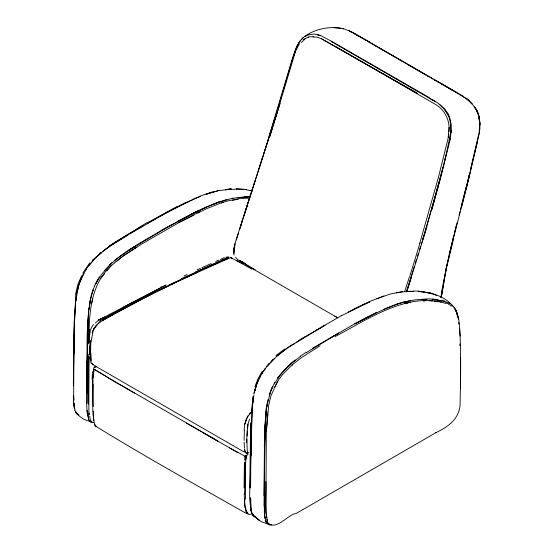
<?xml version="1.0" encoding="UTF-8"?>
<svg xmlns="http://www.w3.org/2000/svg" width="553" height="553" viewBox="0 0 553 553"><rect width="100%" height="100%" fill="white"/><g stroke="black" fill="none" stroke-linecap="round" stroke-linejoin="round"><path stroke-width="0.83" d="M93.063 384.335L93.257 406.552M265.841 481.635C266.415 495.115 264.452 509.292 267.776 522.454C275.47 531.792 288.452 513.924 296.187 513.481L436.089 432.564M88.508 404.112L88.936 356.16M435.736 432.709C449.167 426.446 460.67 417.715 460.137 401.665C460.642 375.321 461.347 348.881 459.184 322.593C458.555 317.581 457.497 312.314 454.497 308.152M73.826 400.918L73.646 395.927C74.054 362.568 72.968 329.097 76.245 295.841M233.947 250.613L233.96 248.615M267.935 412.047L266.325 431.693L265.875 512.742L266.836 517.726M73.328 385.842L74.178 321.48M86.634 393.418L86.856 361.793M86.724 393.466C88.162 361.427 84.747 328.696 90.872 297.016M89.551 354.805L90.056 340.282L89.966 342.805M264.044 505.898L264.97 431.409L266.332 407.858L264.707 431.547L264.327 446.962M250.585 487.787L251.021 438.833L252.41 403.414L250.82 456.128L251.021 438.833L250.226 487.884L250.758 438.971L251.428 423.404M263.995 495.827L264.417 447.018L265.316 420.059M73.501 385.641L73.971 341.063M73.998 338.491L74.012 336.777M451.117 132.616C451.421 125.642 450.958 118.142 447.038 112.128M89.151 341.595L89.337 329.595M93.409 374.927L93.443 372.777L93.25 377.45L94.1 369.501M250.578 422.755L249.679 497.161L250.799 510.979M92.676 380.277C93.167 395.271 91.376 410.699 94.909 425.444M250.654 501.364L250.723 497.935M88.763 354.12L88.895 415.033M89.033 341.256C88.943 313.067 90.374 281.062 114.976 262.668M73.812 354.072L74.379 328.268M74.468 323.968L75.084 309.832M90.436 352.959L90.879 341.768M250.848 439.027L251.256 423.591M450.709 132.582C451.048 126.043 450.432 119.248 447.474 113.317L448.504 115.743L444.197 109.045L439.296 104.247M92.676 388.344L93.022 376.821M246.686 442.421L247.06 431.395L247.958 424.13L249.583 419.056M89.849 346.164L89.869 354.501M73.736 353.249L73.832 350.664M75.429 307.613L75.491 305.892M75.927 294.32L75.685 300.721L76.003 299.062M74.268 321.528L75.464 301.399M266.159 411.363L264.68 446.872L264.334 512.831M252.548 402.833L252.873 396.48M92.088 379.434L92.496 371.879M246.444 455.513L245.345 464.769L245.477 499.076M87.54 329.125L88.777 308.996M244.398 462.052L244.06 487.822M244.861 462.315L244.64 493.995M92.793 377.187L92.952 374.658M244.336 430.255L244.129 440.409M479.161 132.927L479.679 121.619M246.901 439.345L247.156 450.087L248.021 452.693M247.136 435.964L247.488 430.891M247.661 428.354L247.958 424.13M251.795 412.04L252.41 403.49M264.707 431.547L265.578 419.927M225.444 189.7L231.092 188.815L225.444 189.7L236.511 189.112L236.539 188.725L246.403 189.465M245.594 455.617L245.38 457.227M252.057 411.909L253.163 397.939L252.742 403.393L253.945 394.89M234.555 244.067L233.566 252.355L234.037 255.078M266.325 431.693L267.929 413.858M268.081 412.165L268.696 405.37L270.908 395.893L274.122 388.897M449.126 127.342L448.103 138.381L438.522 176.995L419.713 243.514M244.578 459.951L244.972 456.965M479.347 132.844L479.797 128.911M75.789 301.302L77.766 289.337M244.073 430.103L244.875 423.543M450.978 130.688C444.17 169.149 431.99 206.58 421.421 244.17M91.141 341.706L92.911 331.752M448.324 137.303L448.725 134.123M90.257 300.562L89.102 308.975L90.312 300.466L93.084 290.097M266.256 411.418L267.41 403.006M441.211 297.493L445.898 269.387L453.792 235.454M441.232 297.542L443.243 283.295L446.153 269.359M440.859 297.521L442.559 286.544M88.39 343.62L90.45 329.775L92.558 325.689L93.63 324.632M245.062 456.253L245.186 455.409M266.359 407.893L268.039 399.46M451.089 132.575L449.561 140.87M245.622 460.061L246.299 456.094L248.048 454.234M266.788 406.87L270.127 393.086M441.854 294.383L446.458 268.032L453.757 238.143M246.382 513.315L244.889 505.767L244.177 493.732M93.554 369.722L93.644 369.231M76.321 297.396L76.639 295.737M77.593 290.747L78.713 284.933M235.225 243.742L233.566 252.355L234.838 247.606M254.947 390.37L255.583 387.052L258.59 379.171L260.836 375.66M478.843 133.612L470.306 170.227M91.66 303.452L92.69 298.44M479.499 132.471L466.303 188.905M76.736 292.869L77.503 289.281M244.633 424.552L246.479 418.4M234.064 247.889L234.728 244.868M450.419 138.471L440.741 177.389L431.934 209.483M477.661 140.711L466.006 189.458L453.294 238.751M446.001 269.228L449.444 254.394M449.948 252.396L451.704 244.889M76.293 294.749L78.547 285.168M75.574 294.051L77.876 284.401L81.664 275.671M95.482 426.287L95.019 424.483M245.145 456.654L245.048 457.041L245.055 456.28M449.154 254.463L457.172 222.617M461.796 206.075L469.856 173.545M442.981 167.345L426.716 226.668L422.644 239.712M444.218 162.382L446.071 154.937M93.796 369.791L93.222 372.079L93.899 367.441M466.808 184.343L460.552 209.269M468.052 179.345L469.096 175.177M461.458 206.082L469.67 173.635M454.642 232.177L456.329 225.631M459.073 214.999L459.916 211.723M431.789 209.552L440.554 177.416M245.332 423.197L246.133 420.328M90.941 296.311L92.863 290.042M254.656 391.344L256.744 384.494L260.048 376.89M77.752 289.233L80.282 280.585M275.539 116.469L276.272 113.987M277.737 109.024L281.643 95.773M282.134 94.121L294.576 51.892L297.009 45.768L300.521 40.169M256.599 384.446L253.924 393.494L255.956 386.865M269.069 136.28L292.924 57M275.525 116.579L276.244 114.208M277.198 111.042L277.917 108.671M426.944 226.785L406.884 291.452M78.789 284.781L79.349 282.956M295.454 50.136L293.484 56.517L295.648 50.123M409.814 276.189L420.045 242.926M246.216 209.048L247.488 204.963L244.55 214.025M406.344 291.901L414.238 266.622M415.255 263.359L416.533 259.288M417.55 256.025L418.317 253.578M419.589 249.5L420.605 246.237M263.912 153.236L274.433 119.579M274.952 117.934L276.23 113.828M278.29 107.261L279.569 103.162M236.269 239.981L238.585 232.668M240.126 227.795L242.435 220.488M243.465 217.232L246.804 206.677M247.315 205.052L250.661 194.49M251.173 192.866L252.97 187.177M234.852 243.887L274.751 119.448M239.58 229.633L240.887 225.527M249.521 198.416L250.827 194.31M253.972 184.453L255.279 180.347M258.942 168.845L262.862 156.52M240.341 226.806L280.025 103.404L269.774 136.619L295.585 51.111L299.346 43.867M404.672 291.611L409.42 276.839M406.835 291.334L411.211 277.668M255.68 386.886L258.016 380.485M92.337 292.426L93.132 290.042M269.249 394.89L270.707 390.695M92.13 332.899L93.699 328.869M79.853 282.389L83.987 273.244M269.484 394.932L271.647 389.125M79.01 284.145L81.72 277.053L87.678 266.746L93.568 260.028M254.905 386.83L257.968 378.846L261.818 371.858M245.809 421.068L246.666 418.891M80.213 280.599L81.132 278.38M80.745 279.541L82.729 275.228M92.773 331.288L94.238 327.922L96.886 324.701M295.703 49.341L298.883 42.761M270.998 390.75L272.919 386.409M271.191 389.602L272.429 386.858M274.834 387.342L277.689 381.114L282.431 374.685L292.281 364.731L292.696 365.077M94.439 286.046L96.761 281.27M92.856 289.993L94.687 286.095M258.783 378.874L260.712 375.293M271.468 389.015L274.917 382.241M246.666 418.455L248.131 415.586M98.42 278.912L95.648 283.972L101.662 274.17L111.056 263.788L104.648 270.313M274.108 388.165L277.959 381.176M246.783 418.573L248.366 415.711L251.539 411.937L249.617 414.093L251.325 412.289M93.547 330.044L96.353 325.537M213.34 192.015L219.665 190.301L206.919 194.048L206.884 193.668L213.499 191.739M403.932 302.166L410.084 300.735C393.003 304.323 377.319 312.369 361.869 320.194M97.058 280.779L99.471 276.832M274.267 383.844L278.982 376.628L277.592 378.494L284.94 369.611M260.809 375.335L262.564 372.404M85.432 270.763L86.627 268.779M82.798 273.071L89.697 262.958M220.218 201.824L232.972 198.092M297.189 45.947L300.666 40.397L303.618 37.106L301.807 39.083M261.811 373.268L263.062 371.312M264.873 369.349L267.12 365.844L269.532 363.39M261.756 373.911L265.246 368.651L262.71 371.796M87.16 267.68L88.162 266.228M407.865 291.376L413.305 291.265L402.245 291.88M421.573 299.291L427.013 299.18L415.946 299.788L410.084 300.735M94.231 328.316L98.04 323.788L100.632 321.756L113.337 314.159L153.202 293.304L183.188 278.691M277.412 378.314L280.965 373.621M94.57 367.448L95.524 366.176M301.35 42.588L305.284 38.689M100.383 278.747L104.662 273.59M106.798 271.005L111.077 265.841M89.026 265.433L93.022 260.767M281.415 373.123L288.735 365.498L295.219 360.01M266.705 366.784L276.666 356.381L286.585 348.66M317.616 34.791L320.671 35.599L331.475 41.254L428.99 97.446M92.897 260.525L101.524 252.223M267.714 365.167L269.422 363.335M269.905 363.086L274.544 358.303M271.122 361.413L272.982 359.526M283.661 371.015L292.178 362.83L300.293 356.533M109.397 265.053L111.927 262.647M95.379 322.98L97.805 320.74M109.494 265.322C117.243 257.788 126.437 251.995 135.457 246.133L128.953 250.233L161.255 230.822M96.243 256.972L92.759 260.166L94.024 259.06M96.699 256.986L101.586 252.521M95.911 257.401L101.586 252.424M102.844 251.318L106.204 248.857M95.075 367.392L96.319 366.321M276.638 356.132L278.408 354.618M288.161 366.079L295.178 360.203M114.872 260.2C132.285 246.168 152.483 236.103 171.624 224.718M94.611 367.13L95.869 366.093M116.932 261.085L124.086 255.272L142.681 243.458L178.584 222.783M98.634 254.802L109.701 246.258L128.206 234.866M292.115 364.897L301.392 357.639L319.993 345.825M114.962 262.357L124.086 255.272M100.452 321.411L97.922 323.581M276.79 356.049L278.124 355.019M279.459 353.989L286.143 348.832L294.721 343.378M276.044 355.558L284.719 348.95M104.676 249.756L115.632 242.014L143.593 225.327M304.426 36.851L305.754 35.869M246.728 453.93L248.014 453.052M286.648 348.425L292.613 344.436M300.258 356.25L306.224 352.254M124.549 255.147L136.847 247.15M107.6 247.951L108.996 247.046M109.819 246.196L128.462 234.272L115.736 242.359M296.145 342.466L299.007 340.648M300.438 339.742L304.724 337.012M292.627 344.733L324.977 325.199M306.334 352.6L338.678 333.1M108.879 246.106L146.676 222.838M303.293 39.546L308.581 36.933M304.862 36.574L305.885 35.959M129.679 233.981L158.276 217.343M298.952 340.358L341.319 315.673M312.652 348.224L355.074 323.588L376.137 312.784M305.443 35.862C316.565 28.369 330.646 25.977 343.71 28.756M316.102 330.431L324.881 325.323M329.802 338.312L338.588 333.217M99.568 321.072L111.658 314.118L151.273 293.373M103.058 320.187L138.063 301.205M158.324 217.046L185.545 202.709M95.579 426.308L96.54 426.425M335.042 336.611C359.457 323.719 383.353 307.876 410.748 302.132M148.086 223.053L156.299 218.518M157.792 217.695L171.223 210.278L192.81 199.647M147.063 222.97L177.195 206.449M104.496 317.014L98.406 320.18L101.42 318.563M355.067 323.94L368.775 316.613M177.741 221.221L198.762 210.368M98.406 320.18L166.156 284.995L122.766 307.523M113.275 314.346L102.844 319.855L124.204 308.18L153.133 293.498M164.386 213.672L185.4 202.785L199.999 196.612M348.12 312.099L355.178 308.443M178.778 222.548L199.716 211.744M354.978 323.705L375.985 312.86M137.87 300.853L182.925 278.539M341.27 315.798L369.701 301.834L362.319 305.132M179.345 222.396L193.813 215.11M197.621 213.195L206.753 208.599L220.018 203.38M191.594 213.983L206.151 207.064L220.184 201.444M355.088 308.387L369.736 301.516L383.858 295.945M160.266 287.519L162.575 286.406M184.066 276.016L187.142 274.53M166.17 286.924L152.939 293.152L168.52 285.86M170.836 284.726L196.509 272.636L168.326 285.507L229.239 258.14L223.377 260.539M206.117 207.382L191.58 214.294L161.22 230.566C182.462 219.057 203.587 206.656 226.799 199.522M195.264 272.117L225.672 258.306L227.76 257.843M304.834 36.387L308.595 34.694M197.158 269.823L200.255 268.426M201.81 267.735L211.108 263.56M215.76 261.472L218.864 260.083M220.412 259.385L224.29 257.65M181.108 278.747L205.986 267.597M207.541 266.905L212.207 264.811M213.762 264.113L218.428 262.025M221.539 260.629L223.094 259.931M224.649 259.239L226.979 258.189M308.173 37.404L309.618 36.754L313.427 36.761M196.294 272.359L223.412 260.242M383.436 309.424L397.476 303.804L404.091 301.883M192.845 199.329L200.034 196.294M213.251 204.368L220.274 201.492M205.972 194.518L212.193 192.126M199.944 196.239L206.884 193.668M376.793 298.765L390.383 293.975L402.432 291.597M252.41 513.841L250.101 514.428L248.325 514.152M308.125 34.86L314.581 34.016L320.671 35.599M221.006 202.903L227.49 200.96L239.477 198.617L249.659 198.071M220.799 203.075L223.315 202.495M232.55 200.38L238.433 199.025M225.838 257.297L227.394 256.951M396.473 292.876L402.335 291.929M246.431 453.177L248.297 452.879M219.5 190.585L230.981 189.154M232.799 198.375L238.661 197.435L248.947 196.833M225.672 258.306L229.142 257.788M408.183 302.933L404.81 303.334C418.013 300.175 432.315 298.952 445.365 303.314M423.37 301.115L425.057 300.915M93.464 422.361L92.047 422.257M271.212 525.004L269.214 524.942M238.751 197.483L249.32 196.916M244.391 196.591L249.935 196.536M269.145 524.631L271.316 524.617M413.52 290.982L418.662 291.196M427.22 298.89L432.37 299.111M312.957 36.92L317.125 37.127L321.687 38.869L417.086 93.187L321.687 38.869M236.511 189.112L246.5 189.603M340.745 28.258L333.908 27.65M93.16 422.789L90.36 421.904M230.532 257.905L231.852 258.023M429.211 300.77L432.467 301.081M434.098 301.24L441.425 301.938M418.573 291.141L430.994 293.104M432.28 299.055L436.994 299.532M432.149 299.394L441.011 300.542M246.818 513.474L248.041 513.606M95.151 426.017L96.077 426.163M418.448 291.479L427.303 292.634L432.08 293.871M423.245 292.012L431.029 293.242M246.355 189.852L252.223 190.979M342.59 28.708L345.404 29.281M436.946 299.926L445.78 301.779L450.204 303.791M247.011 513.702L247.993 513.917M250.654 190.204L252.037 190.509M251.864 190.847L250.509 190.543L252.071 190.937M441.156 300.21L444.73 301.067M445.283 302.85L448.068 303.549M430.386 293.325C437.9 294.908 445.186 298.302 450.723 303.701M231.078 257.878L231.811 258.092M345.922 29.738L348.176 30.415M268.682 524.327L269.74 524.645M77.89 414.722L78.803 415.02M238.979 261.382L242.2 262.744M236.228 260.553L238.454 261.293M448.511 304.413L450.087 304.959L451.103 306.279M228.168 256.772L228.901 257.034M92.171 422.305L83.773 419.298L79.667 416.368L76.411 413.236M269.477 524.652L260.864 521.493L253.288 515.479M432.619 293.622L436.697 295.585M237.804 261.078L243.541 263.553M254.345 516.799L255.223 517.186M240.59 262.24L241.931 262.875L239.815 261.749L242.062 263.104M230.442 257.359L252.044 269.18M231.071 257.67L232.536 258.403M77.779 414.176L76.307 413.402L77.42 414.003M92.607 364.593L92.98 364.793M348.431 30.47L352.143 32.44M245.615 513.046C195.161 484.456 144.395 456.197 95.033 425.796M237.196 452.008L244.378 455.886M369.563 42.056L348.383 30.304L351.929 32.323M229.405 447.812L237.161 452.181M244.357 498.937L244.82 499.2L244.606 502.871L245.2 507.875M352.33 32.212L463.393 96.333M353.346 33.125L363.487 38.931M202.979 432.729L237.845 452.52M334.745 316.116L337.731 317.823M243.949 451.912L95.144 365.996L91.28 363.286L90.713 362.201M217.723 440.969L119.973 384.577M186.375 423.1L217.744 441.08M92.98 411.487L93.436 411.75L93.222 415.421L93.789 420.439M439.849 82.75L456.633 92.482M364.98 39.788L366.466 40.652M367.959 41.51L370.192 42.802M374.664 45.381L376.151 46.238M378.383 47.53L382.856 50.109M384.342 50.973L385.835 51.83M388.068 53.123L389.554 53.98M391.794 55.272L393.28 56.13M394.773 56.987L396.259 57.851M398.492 59.136L399.985 60.001M401.471 60.858L402.964 61.722M408.176 64.729L410.409 66.021M411.895 66.878L417.114 69.885M418.6 70.749L426.052 75.049M427.538 75.906L429.024 76.77M431.264 78.056L432.75 78.92L431.14 78.008M434.243 79.777L436.476 81.07L434.119 79.736M437.962 81.927L439.455 82.791M441.688 84.077L443.181 84.941L441.577 84.049M444.667 85.798L446.9 87.091L444.557 85.77M448.393 87.948L453.605 90.955L448.283 87.927M455.091 91.819L456.584 92.676M450.301 303.417L448.683 302.484M337.095 317.484L246.804 265.357L241.509 261.431M245.885 452.63L246.375 452.914M370.012 42.636L415.538 68.952M416.976 69.809L425.983 74.994M427.414 75.851L429.646 77.144M437.845 81.892L439.421 82.756M454.995 91.812L467.078 99.063M331.178 41.454L432.557 100.052M335.325 46.383L434.54 103.867C444.626 109.245 450.246 120.367 448.918 131.69M108.533 377.976L134.545 393.148M119.925 384.743L94.556 369.563M255.147 269.795L237.161 259.205L235.599 257.138M108.485 377.851L94.729 369.522M244.433 263.415L245.871 264.286M428.858 97.826L435.557 101.87M432.854 99.858C438.066 102.83 442.856 106.694 446.382 111.595M242.663 261.97L245.318 263.753M93.049 364.524L91.998 363.425M463.366 96.678L467.036 99.305M77.911 414.294L75.692 411.874M246.126 453.004L244.799 451.345M239.629 260.221L241.716 261.846M467.167 99.132L469.829 101.365M467.326 99.015L472.324 103.736M242.643 262.053L244.571 263.629M467.582 99.754L473.057 105.125L475.67 108.886M255.562 517.09L259.488 520.511L252.189 513.903M451.614 304.862L453.197 306.369M253.198 515.707L253.737 516.239L251.587 512.368L250.64 507.467M77.005 413.589L74.683 410.091M450.833 303.874L454.635 308.014L456.294 311.823M268.011 523.974L265.495 520.56L266.263 521.811L264.652 515.887L264.313 505.905M76.57 413.734L75.388 412.13M267.161 523.712L266.048 522.122M253.461 516.046L252.286 514.435M252.977 514.857L253.64 515.693M89.399 420.225L90.063 421.068M444.356 108.823L446.278 111.471M88.701 419.81L89.351 420.785M90.457 420.08L91.376 421.483M480.163 125.019L479.168 116.607L477.032 110.766L474.592 106.936L476.658 110.482L475.926 109.059M252.583 514.179L253.481 515.631M244.882 451.849L245.387 452.679M454.124 307.516L456.391 311.878M251.587 512.368L252.555 514.131M476.223 109.176L477.916 112.943M476.071 109.771L477.204 112.238M265.212 520.207L265.979 521.991M455.886 309.818L458.064 317.408M91.038 362.063L90.153 359.436L90.008 356.968M477.032 110.766L478.366 114.983M251.11 511.007L251.532 512.555M247.378 513.557L246.935 511.933L247.357 513.626M244.668 449.465L245.283 451.78M456.584 312.632L457.386 315.659M477.785 112.757L479.181 118.19M478.573 114.92L479.942 123.354M233.94 250.654L234.278 252.085M244.253 449.423L244.53 450.626M74.945 410.05L73.915 403.414M87.36 413.568L88.75 419.603L87.132 410.305M246.216 510.896L246.59 512.645L245.663 508.138M456.833 312.611L457.836 317.457M267.161 519.385L267.638 521.873M89.047 412.863L89.365 414.522M89.69 416.181L90.326 419.506M74.427 408.155L73.964 403.296M264.707 515.728L265.053 518.133M478.926 118.245L479.41 121.632M251.345 510.405L250.53 498.011M390.536 306.355L390.591 306.735M458.216 318.141L458.409 319.558M397.476 303.804L397.51 304.185M458.748 322.544L458.9 324.099M479.61 121.612L479.168 116.607L479.734 123.374M459.571 328.399L460.207 336.065M244.454 448.359L244.136 442.089M90.498 356.16L90.72 358.994M87.063 413.008L86.703 403.704M73.763 402.66L74.192 408.225M90.796 352.897L91.39 360.957M264.417 512.631L264.811 518.202M73.68 405.314L73.293 396.031M233.85 249.182L234.078 253.44M73.646 395.927L73.826 400.019M450.771 123.506L450.84 125.897M479.541 121.598L479.686 127.003M250.295 498.205L250.454 505.007M479.859 128.967L479.804 123.395M459.833 343.911L459.854 345.584M90.54 345.411L90.644 356.001M460.373 357.639L460.504 388.628M87.118 361.641L86.945 403.51L87.208 361.697L88.425 317.491L87.118 361.641"/></g></svg>
